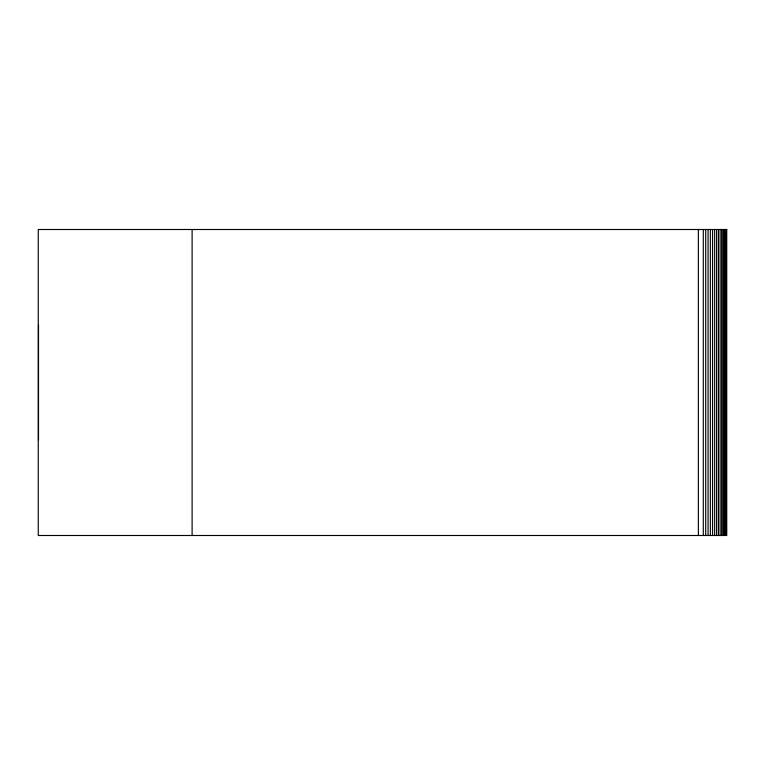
<?xml version="1.0" encoding="UTF-8"?>
<svg xmlns="http://www.w3.org/2000/svg" width="765" height="765" viewBox="0 0 765 765"><rect width="100%" height="100%" fill="white"/><g stroke="black" fill="none" stroke-linecap="round" stroke-linejoin="round"><path stroke-width="1.15" d="M726.32 229.5L726.32 535.5M725.784 229.5L725.784 535.5M725.038 229.5L725.038 535.5M724.092 229.5L724.092 535.5M722.944 229.5L722.944 535.5M721.615 229.5L721.615 535.5M720.104 229.5L720.104 535.5M718.431 229.5L718.431 535.5M716.604 229.5L716.604 535.5M714.644 229.5L714.644 535.5M712.559 229.5L712.559 535.5M710.36 229.5L710.36 535.5M708.074 229.5L708.074 535.5M705.712 229.5L705.712 535.5M703.293 229.5L703.293 535.5M698.359 229.5L698.359 535.5M192.111 229.5L192.111 535.5M38.508 325.125L38.508 439.875M726.75 229.5L38.25 229.5L38.25 535.5L726.75 535.5L726.75 229.5"/></g></svg>
